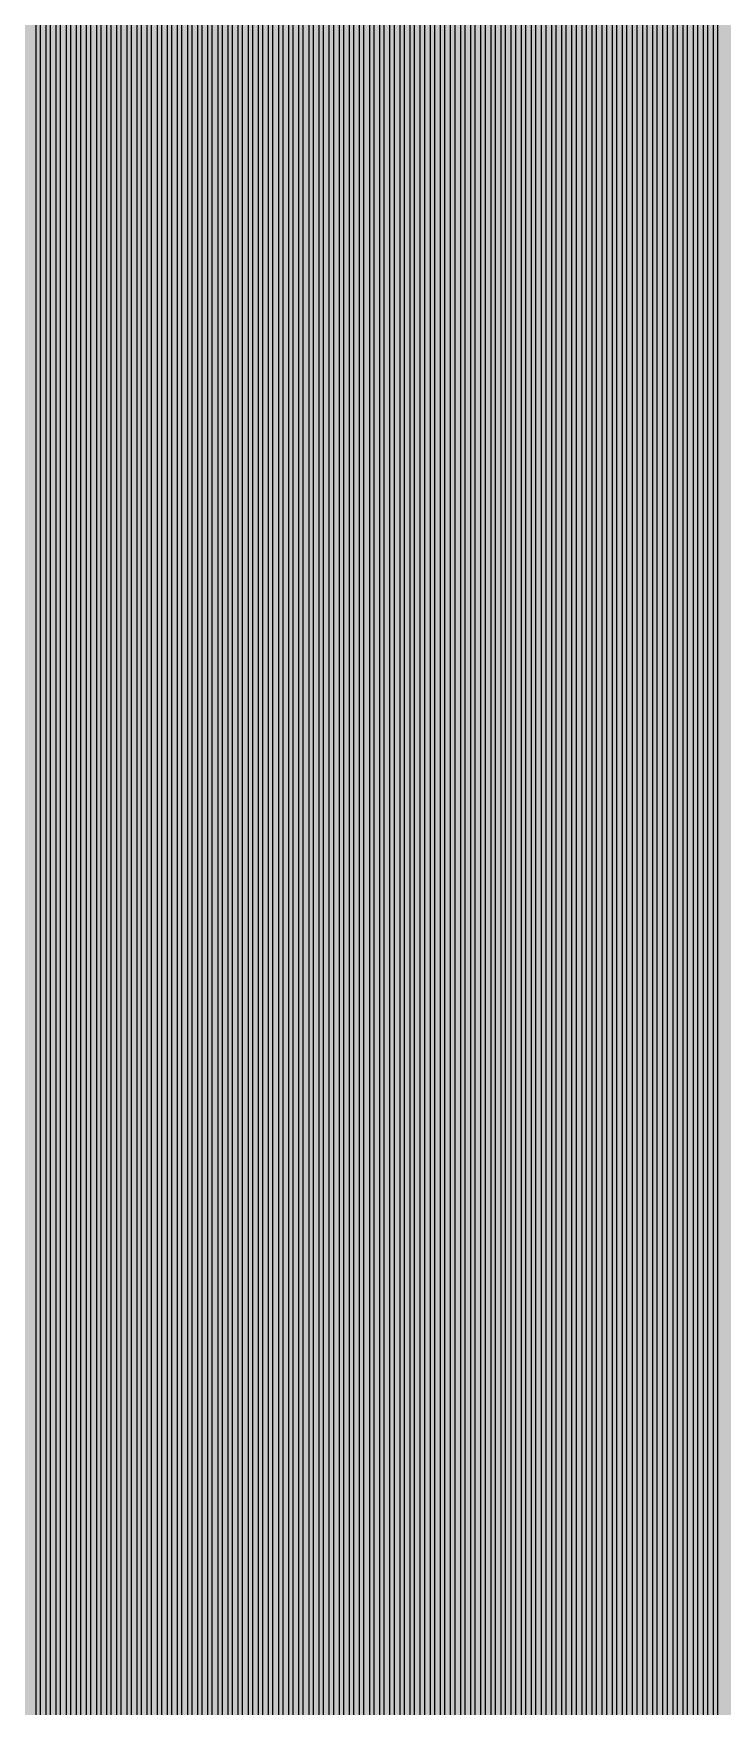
# Model space of a CAD drawing. Header units: metres. Extents: x -7220 to 10980, y -29667 to 1833.
# Drawn here: x 1366 to 1706, y -20819 to -19992 of the extents above; entities that cross this region are included whole.
import ezdxf

# ---------------------------------------------------------------- set-up
doc = ezdxf.new("R2010")
doc.units = ezdxf.units.M
doc.layers.add('Metal1', color=4, linetype='CONTINUOUS')
doc.layers.add('Polyimide', color=7, linetype='CONTINUOUS')

msp = doc.modelspace()

# ---------------------------------------------------------------- hatches: boundary and pattern name
at = {"layer": 'Polyimide'}
msp.add_hatch(color=7, dxfattribs=at).paths.add_polyline_path([(4099.45, -13861.55), (4142.64, -14152.77), (4214.18, -14438.35), (4313.36, -14715.55), (4439.24, -14981.69), (4590.59, -15234.21), (4765.97, -15470.68), (4963.68, -15688.82), (5181.82, -15886.53), (5418.29, -16061.91), (5670.81, -16213.26), (5936.95, -16339.14), (6214.15, -16438.32), (6499.73, -16509.85), (6790.95, -16553.05), (7085, -16567.5), (9980.38, -16567.5), (10058.79, -16571.35), (10136.45, -16582.87), (10212.6, -16601.95), (10286.52, -16628.4), (10357.49, -16661.96), (10424.83, -16702.32), (10487.89, -16749.09), (10546.06, -16801.81), (10598.78, -16859.98), (10645.55, -16923.04), (10685.91, -16990.38), (10719.48, -17061.35), (10745.93, -17135.27), (10765, -17211.43), (10776.52, -17289.08), (10780.38, -17367.5), (10780.38, -21957.3), (10741.61, -22012.91), (10705.97, -22070.59), (10673.58, -22130.14), (10644.53, -22191.39), (10618.92, -22254.16), (10596.82, -22318.25), (10578.3, -22383.46), (10563.41, -22449.6), (10552.21, -22516.46), (10544.72, -22583.84), (10540.97, -22651.53), (10540.97, -22719.32), (10544.72, -22787.01), (10552.21, -22854.38), (10563.41, -22921.24), (10578.3, -22987.38), (10596.82, -23052.6), (10618.92, -23116.68), (10644.53, -23179.45), (10673.58, -23240.71), (10705.97, -23300.26), (10741.61, -23357.93), (10780.38, -23413.54), (10780.38, -28667.5), (10776.52, -28745.91), (10765, -28823.57), (10745.93, -28899.73), (10719.48, -28973.65), (10685.91, -29044.62), (10645.55, -29111.96), (10598.78, -29175.01), (10546.06, -29233.19), (10487.89, -29285.91), (10424.83, -29332.68), (10357.49, -29373.04), (10286.52, -29406.6), (10212.6, -29433.05), (10136.45, -29452.13), (10058.79, -29463.65), (9980.38, -29467.5), (-6219.63, -29467.5), (-6298.04, -29463.65), (-6375.7, -29452.13), (-6451.85, -29433.05), (-6525.77, -29406.6), (-6596.74, -29373.04), (-6664.08, -29332.68), (-6727.14, -29285.91), (-6785.31, -29233.19), (-6838.03, -29175.01), (-6884.8, -29111.96), (-6925.16, -29044.62), (-6958.73, -28973.65), (-6985.18, -28899.73), (-7004.25, -28823.57), (-7015.77, -28745.91), (-7019.63, -28667.5), (-7019.63, -23426.32), (-6979.36, -23370.07), (-6942.33, -23311.63), (-6908.66, -23251.2), (-6878.45, -23188.96), (-6851.81, -23125.12), (-6828.81, -23059.88), (-6809.53, -22993.44), (-6794.04, -22926.02), (-6782.37, -22857.83), (-6774.57, -22789.09), (-6770.67, -22720.02), (-6770.67, -22650.84), (-6774.57, -22581.77), (-6782.37, -22513.03), (-6794.04, -22444.84), (-6809.53, -22377.42), (-6828.81, -22310.98), (-6851.81, -22245.74), (-6878.45, -22181.89), (-6908.66, -22119.66), (-6942.33, -22059.22), (-6979.36, -22000.79), (-7019.63, -21944.54), (-7019.63, -17367.5), (-7015.77, -17289.08), (-7004.25, -17211.43), (-6985.18, -17135.27), (-6958.73, -17061.35), (-6925.16, -16990.38), (-6884.8, -16923.04), (-6838.03, -16859.98), (-6785.31, -16801.81), (-6727.14, -16749.09), (-6664.08, -16702.32), (-6596.74, -16661.96), (-6525.77, -16628.4), (-6451.85, -16601.95), (-6375.7, -16582.87), (-6298.04, -16571.35), (-6219.63, -16567.5), (-3314, -16567.5), (-3019.95, -16553.05), (-2728.73, -16509.85), (-2443.15, -16438.32), (-2165.95, -16339.14), (-1899.81, -16213.26), (-1647.29, -16061.91), (-1410.82, -15886.53), (-1192.68, -15688.82), (-994.97, -15470.68), (-819.59, -15234.21), (-668.24, -14981.69), (-542.36, -14715.55), (-443.18, -14438.35), (-371.64, -14152.77), (-328.45, -13861.55), (-314, -13567.5), (-314, -13373.48), (-317.45, -13328.11), (-327.72, -13283.78), (-344.58, -13241.52), (-367.63, -13202.3), (-396.35, -13167.01), (-430.08, -13136.47), (-468.03, -13111.38), (-509.35, -13092.32), (-509.35, -13092.32), (-578.18, -13061.27), (-642.2, -13021.24), (-700.26, -12972.96), (-751.3, -12917.31), (-794.39, -12855.3), (-828.74, -12788.06), (-853.73, -12716.8), (-868.91, -12642.84), (-874, -12567.5), (-868.91, -12492.16), (-853.73, -12418.19), (-828.74, -12346.94), (-794.39, -12279.7), (-751.3, -12217.69), (-700.26, -12162.04), (-642.2, -12113.76), (-578.18, -12073.73), (-509.35, -12042.68), (-509.35, -12042.68), (-468.03, -12023.62), (-430.08, -11998.53), (-396.35, -11967.99), (-367.63, -11932.7), (-344.58, -11893.47), (-327.72, -11851.21), (-317.45, -11806.89), (-314, -11761.52), (-314, -11074.31), (-317.45, -11028.94), (-327.72, -10984.62), (-344.58, -10942.36), (-367.63, -10903.13), (-396.35, -10867.84), (-430.08, -10837.3), (-468.03, -10812.21), (-509.35, -10793.16), (-509.35, -10793.16), (-578.18, -10762.1), (-642.2, -10722.07), (-700.26, -10673.8), (-751.3, -10618.15), (-794.39, -10556.13), (-828.74, -10488.89), (-853.73, -10417.64), (-868.91, -10343.67), (-874, -10268.33), (-868.91, -10192.99), (-853.73, -10119.03), (-828.74, -10047.77), (-794.39, -9980.53), (-751.3, -9918.52), (-700.26, -9862.87), (-642.2, -9814.59), (-578.18, -9774.56), (-509.35, -9743.51), (-509.35, -9743.51), (-468.03, -9724.45), (-430.08, -9699.36), (-396.35, -9668.82), (-367.63, -9633.53), (-344.58, -9594.31), (-327.72, -9552.05), (-317.45, -9507.72), (-314, -9462.35), (-314, -8775.14), (-317.45, -8729.78), (-327.72, -8685.45), (-344.58, -8643.19), (-367.63, -8603.96), (-396.35, -8568.68), (-430.08, -8538.14), (-468.03, -8513.05), (-509.35, -8493.99), (-509.35, -8493.99), (-578.18, -8462.94), (-642.2, -8422.91), (-700.26, -8374.63), (-751.3, -8318.98), (-794.39, -8256.97), (-828.74, -8189.73), (-853.73, -8118.47), (-868.91, -8044.5), (-874, -7969.17), (-868.91, -7893.83), (-853.73, -7819.86), (-828.74, -7748.61), (-794.39, -7681.36), (-751.3, -7619.35), (-700.26, -7563.7), (-642.2, -7515.42), (-578.18, -7475.4), (-509.35, -7444.34), (-509.35, -7444.34), (-468.03, -7425.28), (-430.08, -7400.2), (-396.35, -7369.66), (-367.63, -7334.37), (-344.58, -7295.14), (-327.72, -7252.88), (-317.45, -7208.56), (-314, -7163.19), (-314, -6475.98), (-317.45, -6430.61), (-327.72, -6386.29), (-344.58, -6344.02), (-367.63, -6304.8), (-396.35, -6269.51), (-430.08, -6238.97), (-468.03, -6213.88), (-509.35, -6194.82), (-509.35, -6194.82), (-578.18, -6163.77), (-642.2, -6123.74), (-700.26, -6075.46), (-751.3, -6019.81), (-794.39, -5957.8), (-828.74, -5890.56), (-853.73, -5819.31), (-868.91, -5745.34), (-874, -5670), (-868.91, -5594.66), (-853.73, -5520.69), (-828.74, -5449.44), (-794.39, -5382.2), (-751.3, -5320.19), (-700.26, -5264.54), (-642.2, -5216.26), (-578.18, -5176.23), (-509.35, -5145.18), (-509.35, -5145.18), (-468.03, -5126.12), (-430.08, -5101.03), (-396.35, -5070.49), (-367.63, -5035.2), (-344.58, -4995.98), (-327.72, -4953.71), (-317.45, -4909.39), (-314, -4864.02), (-314, 380), (-314, 1532.5), (-269, 1532.5), (-268.78, 1525.63), (-268.1, 1518.79), (-266.98, 1512.02), (-265.42, 1505.32), (-263.43, 1498.75), (-261.01, 1492.32), (-258.17, 1486.06), (-254.93, 1480), (-251.3, 1474.17), (-247.3, 1468.58), (-242.94, 1463.27), (-238.25, 1458.25), (-233.23, 1453.56), (-227.92, 1449.2), (-222.33, 1445.2), (-216.5, 1441.57), (-210.44, 1438.33), (-204.18, 1435.49), (-197.75, 1433.07), (-191.18, 1431.08), (-184.48, 1429.52), (-177.71, 1428.4), (-170.87, 1427.72), (-164, 1427.5), (-157.13, 1427.72), (-150.29, 1428.4), (-143.52, 1429.52), (-136.82, 1431.08), (-130.25, 1433.07), (-123.82, 1435.49), (-117.56, 1438.33), (-111.5, 1441.57), (-105.67, 1445.2), (-100.08, 1449.2), (-94.77, 1453.56), (-89.75, 1458.25), (-85.06, 1463.27), (-80.7, 1468.58), (-76.7, 1474.17), (-73.07, 1480), (-69.83, 1486.06), (-66.99, 1492.32), (-64.57, 1498.75), (-62.58, 1505.32), (-61.02, 1512.02), (-59.9, 1518.79), (-59.22, 1525.63), (-59, 1532.5), (1786, 1532.5), (3835, 1532.5), (3835.21, 1539.04), (3835.86, 1545.55), (3836.92, 1552.01), (3838.41, 1558.38), (3840.31, 1564.64), (3842.61, 1570.77), (3845.31, 1576.73), (3848.4, 1582.5), (3851.85, 1588.06), (3855.66, 1593.38), (3859.82, 1598.43), (3864.29, 1603.21), (3869.07, 1607.68), (3874.12, 1611.84), (3879.44, 1615.65), (3885, 1619.1), (3890.77, 1622.19), (3896.73, 1624.89), (3902.86, 1627.19), (3909.12, 1629.09), (3915.49, 1630.58), (3921.95, 1631.64), (3928.46, 1632.29), (3935, 1632.5), (3941.54, 1632.29), (3948.05, 1631.64), (3954.51, 1630.58), (3960.88, 1629.09), (3967.14, 1627.19), (3973.27, 1624.89), (3979.23, 1622.19), (3985, 1619.1), (3990.56, 1615.65), (3995.88, 1611.84), (4000.93, 1607.68), (4005.71, 1603.21), (4010.18, 1598.43), (4014.34, 1593.38), (4018.15, 1588.06), (4021.6, 1582.5), (4024.69, 1576.73), (4027.39, 1570.77), (4029.69, 1564.64), (4031.59, 1558.38), (4033.08, 1552.01), (4034.14, 1545.55), (4034.79, 1539.04), (4035, 1532.5), (4085, 1532.5), (4085, 380), (4085, 330), (4085, -4864.02), (4088.45, -4909.39), (4098.72, -4953.71), (4115.58, -4995.98), (4138.63, -5035.2), (4167.35, -5070.49), (4201.08, -5101.03), (4239.03, -5126.12), (4280.35, -5145.18), (4280.35, -5145.18), (4349.18, -5176.23), (4413.2, -5216.26), (4471.26, -5264.54), (4522.3, -5320.19), (4565.39, -5382.2), (4599.74, -5449.44), (4624.73, -5520.69), (4639.91, -5594.66), (4645, -5670), (4639.91, -5745.34), (4624.73, -5819.31), (4599.74, -5890.56), (4565.39, -5957.8), (4522.3, -6019.81), (4471.26, -6075.46), (4413.2, -6123.74), (4349.18, -6163.77), (4280.35, -6194.82), (4239.03, -6213.88), (4201.08, -6238.97), (4167.35, -6269.51), (4138.63, -6304.8), (4115.58, -6344.02), (4098.72, -6386.29), (4088.45, -6430.61), (4085, -6475.98), (4085, -13567.5), (4099.45, -13861.55)])

# ---------------------------------------------------------------- linework, layer by layer
at = {"layer": 'Metal1'}
for points in [[(1558.88, -18191.69), (1558.88, -25377.91), (1528.29, -25408.5), (-6017.54, -25408.5), (-6048.12, -25377.91), (-6048.12, -22796.59), (-6017.54, -22766), (21.94, -22766), (69.5, -22789.85), (128.81, -22884.64), (206.22, -23035.66), (179.53, -23049.34), (102.12, -22898.32), (61.2, -22797.55), (21.38, -22768), (-6016.71, -22768), (-6046.12, -22797.41), (-6046.12, -25377.09), (-6016.71, -25406.5), (1527.46, -25406.5), (1556.88, -25377.09), (1556.88, -18191.69)], [(1553.87, -18191.69), (1553.87, -25372.91), (1523.29, -25403.5), (-6012.54, -25403.5), (-6043.12, -25372.91), (-6043.12, -22801.59), (-6012.54, -22771), (-11.71, -22771), (21.78, -22800.38), (32.88, -22964.16), (32.88, -23782.5), (2.88, -23782.5), (2.88, -22964.16), (13.97, -22803.62), (-12.54, -22773), (-6011.71, -22773), (-6041.12, -22802.41), (-6041.12, -25372.09), (-6011.71, -25401.5), (1522.46, -25401.5), (1551.87, -25372.09), (1551.87, -18191.69)], [(1548.88, -18191.69), (1548.88, -25367.91), (1518.29, -25398.5), (-6007.54, -25398.5), (-6038.12, -25367.91), (-6038.12, -22806.59), (-6007.54, -22776), (-328.06, -22776), (-279.94, -22799.4), (-223.57, -22885.63), (-143.88, -23035.46), (-170.37, -23049.54), (-250.06, -22899.71), (-288.56, -22807.58), (-328.62, -22778), (-6006.71, -22778), (-6036.12, -22807.41), (-6036.12, -25367.09), (-6006.71, -25396.5), (1517.46, -25396.5), (1546.88, -25367.09), (1546.88, -18191.69)], [(1543.88, -18191.69), (1543.88, -25362.91), (1513.29, -25393.5), (-6002.54, -25393.5), (-6033.12, -25362.91), (-6033.12, -22811.59), (-6002.54, -22781), (-361.71, -22781), (-328.19, -22810.37), (-317.12, -22972.16), (-317.12, -23782.5), (-347.12, -23782.5), (-347.12, -22972.16), (-336.06, -22813.63), (-362.54, -22783), (-6001.71, -22783), (-6031.12, -22812.41), (-6031.12, -25362.09), (-6001.71, -25391.5), (1512.46, -25391.5), (1541.88, -25362.09), (1541.88, -18191.69)], [(1538.87, -18191.69), (1538.87, -25357.91), (1508.29, -25388.5), (-5997.54, -25388.5), (-6028.12, -25357.91), (-6028.12, -22816.59), (-5997.54, -22786), (-678.07, -22786), (-629.35, -22808.9), (-576.09, -22886.71), (-494, -23035.24), (-520.25, -23049.76), (-602.34, -22901.23), (-638.31, -22817.61), (-678.61, -22788), (-5996.71, -22788), (-6026.12, -22817.41), (-6026.12, -25357.09), (-5996.71, -25386.5), (1507.46, -25386.5), (1536.87, -25357.09), (1536.87, -18191.69)], [(1533.87, -18191.69), (1533.87, -25352.91), (1503.29, -25383.5), (-5992.54, -25383.5), (-6023.12, -25352.91), (-6023.12, -22821.59), (-5992.54, -22791), (-711.71, -22791), (-678.16, -22820.36), (-667.12, -22980.16), (-667.12, -23782.5), (-697.12, -23782.5), (-697.12, -22980.16), (-686.09, -22823.64), (-712.54, -22793), (-5991.71, -22793), (-6021.12, -22822.41), (-6021.12, -25352.09), (-5991.71, -25381.5), (1502.46, -25381.5), (1531.87, -25352.09), (1531.87, -18191.69)], [(1528.87, -18191.69), (1528.87, -25347.91), (1498.29, -25378.5), (-5987.54, -25378.5), (-6018.12, -25347.91), (-6018.12, -22826.59), (-5987.54, -22796), (-1028.07, -22796), (-978.71, -22818.35), (-928.74, -22887.92), (-844.12, -23035.02), (-870.13, -23049.98), (-954.74, -22902.87), (-988.05, -22827.66), (-1028.61, -22798), (-5986.71, -22798), (-6016.12, -22827.41), (-6016.12, -25347.09), (-5986.71, -25376.5), (1497.46, -25376.5), (1526.87, -25347.09), (1526.87, -18191.69)], [(1523.88, -18191.69), (1523.88, -25342.91), (1493.29, -25373.5), (-5982.54, -25373.5), (-6013.12, -25342.91), (-6013.12, -22831.59), (-5982.54, -22801), (-1061.71, -22801), (-1028.13, -22830.35), (-1017.12, -22988.16), (-1017.12, -23782.5), (-1047.12, -23782.5), (-1047.12, -22988.16), (-1036.12, -22833.65), (-1062.54, -22803), (-5981.71, -22803), (-6011.12, -22832.41), (-6011.12, -25342.09), (-5981.71, -25371.5), (1492.46, -25371.5), (1521.88, -25342.09), (1521.88, -18191.69)], [(1518.87, -18191.69), (1518.87, -25337.91), (1488.29, -25368.5), (-5977.54, -25368.5), (-6008.12, -25337.91), (-6008.12, -22836.59), (-5977.54, -22806), (-1378.07, -22806), (-1328.04, -22827.73), (-1281.53, -22889.24), (-1194.26, -23034.79), (-1219.99, -23050.21), (-1307.26, -22904.67), (-1337.79, -22837.73), (-1378.6, -22808), (-5976.71, -22808), (-6006.12, -22837.41), (-6006.12, -25337.09), (-5976.71, -25366.5), (1487.46, -25366.5), (1516.87, -25337.09), (1516.87, -18191.69)], [(1513.88, -18191.69), (1513.88, -25332.91), (1483.29, -25363.5), (-5972.54, -25363.5), (-6003.12, -25332.91), (-6003.12, -22841.59), (-5972.54, -22811), (-1411.71, -22811), (-1378.1, -22840.33), (-1367.12, -22996.16), (-1367.12, -23782.5), (-1397.12, -23782.5), (-1397.12, -22996.16), (-1386.15, -22843.67), (-1412.54, -22813), (-5971.71, -22813), (-6001.12, -22842.41), (-6001.12, -25332.09), (-5971.71, -25361.5), (1482.46, -25361.5), (1511.88, -25332.09), (1511.88, -18191.69)], [(1508.87, -18191.69), (1508.87, -25327.91), (1478.29, -25358.5), (-5967.54, -25358.5), (-5998.12, -25327.91), (-5998.12, -22846.59), (-5967.54, -22816), (-1728.08, -22816), (-1677.31, -22837.04), (-1634.48, -22890.71), (-1544.41, -23034.54), (-1569.84, -23050.46), (-1659.91, -22906.63), (-1687.52, -22847.81), (-1728.6, -22818), (-5966.71, -22818), (-5996.12, -22847.41), (-5996.12, -25327.09), (-5966.71, -25356.5), (1477.46, -25356.5), (1506.87, -25327.09), (1506.87, -18191.69)], [(1503.88, -18191.69), (1503.88, -25322.91), (1473.29, -25353.5), (-5962.54, -25353.5), (-5993.12, -25322.91), (-5993.12, -22851.59), (-5962.54, -22821), (-1761.71, -22821), (-1728.07, -22850.32), (-1717.12, -23004.16), (-1717.12, -23782.5), (-1747.12, -23782.5), (-1747.12, -23004.16), (-1736.18, -22853.68), (-1762.54, -22823), (-5961.71, -22823), (-5991.12, -22852.41), (-5991.12, -25322.09), (-5961.71, -25351.5), (1472.46, -25351.5), (1501.88, -25322.09), (1501.88, -18191.69)], [(1498.87, -18191.69), (1498.87, -25317.91), (1468.29, -25348.5), (-5957.54, -25348.5), (-5988.12, -25317.91), (-5988.12, -22856.59), (-5957.54, -22826), (-2078.09, -22826), (-2026.54, -22846.26), (-1987.59, -22892.33), (-1894.58, -23034.28), (-1919.67, -23050.72), (-2012.69, -22908.78), (-2037.25, -22857.92), (-2078.59, -22828), (-5956.71, -22828), (-5986.12, -22857.41), (-5986.12, -25317.09), (-5956.71, -25346.5), (1467.46, -25346.5), (1496.87, -25317.09), (1496.87, -18191.69)], [(1493.88, -18191.69), (1493.88, -25312.91), (1463.29, -25343.5), (-5952.54, -25343.5), (-5983.12, -25312.91), (-5983.12, -22861.59), (-5952.54, -22831), (-2111.71, -22831), (-2078.04, -22860.31), (-2067.12, -23012.16), (-2067.12, -23782.5), (-2097.12, -23782.5), (-2097.12, -23012.16), (-2086.21, -22863.69), (-2112.54, -22833), (-5951.71, -22833), (-5981.12, -22862.41), (-5981.12, -25312.09), (-5951.71, -25341.5), (1462.46, -25341.5), (1491.88, -25312.09), (1491.88, -18191.69)], [(1488.87, -18191.69), (1488.87, -25307.91), (1458.29, -25338.5), (-5947.54, -25338.5), (-5978.12, -25307.91), (-5978.12, -22866.59), (-5947.54, -22836), (-2428.09, -22836), (-2375.71, -22855.38), (-2340.87, -22894.14), (-2244.76, -23034), (-2269.49, -23051), (-2365.6, -22911.13), (-2386.98, -22868.07), (-2428.59, -22838), (-5946.71, -22838), (-5976.12, -22867.41), (-5976.12, -25307.09), (-5946.71, -25336.5), (1457.46, -25336.5), (1486.87, -25307.09), (1486.87, -18191.69)], [(1483.88, -18191.69), (1483.88, -25302.91), (1453.29, -25333.5), (-5942.54, -25333.5), (-5973.12, -25302.91), (-5973.12, -22871.59), (-5942.54, -22841), (-2461.71, -22841), (-2428.01, -22870.29), (-2417.12, -23020.16), (-2417.12, -23782.5), (-2447.12, -23782.5), (-2447.12, -23020.16), (-2436.24, -22873.71), (-2462.54, -22843), (-5941.71, -22843), (-5971.12, -22872.41), (-5971.12, -25302.09), (-5941.71, -25331.5), (1452.46, -25331.5), (1481.88, -25302.09), (1481.88, -18191.69)], [(1478.87, -18191.69), (1478.87, -25297.91), (1448.29, -25328.5), (-5937.54, -25328.5), (-5968.12, -25297.91), (-5968.12, -22876.59), (-5937.54, -22846), (-2778.1, -22846), (-2724.82, -22864.38), (-2694.34, -22896.15), (-2594.97, -23033.72), (-2619.28, -23051.28), (-2718.65, -22913.71), (-2736.72, -22878.25), (-2778.58, -22848), (-5936.71, -22848), (-5966.12, -22877.41), (-5966.12, -25297.09), (-5936.71, -25326.5), (1447.46, -25326.5), (1476.87, -25297.09), (1476.87, -18191.69)], [(1473.88, -18191.69), (1473.88, -25292.91), (1443.29, -25323.5), (-5932.54, -25323.5), (-5963.12, -25292.91), (-5963.12, -22881.59), (-5932.54, -22851), (-2811.71, -22851), (-2777.98, -22880.28), (-2767.12, -23028.16), (-2767.12, -23782.5), (-2797.12, -23782.5), (-2797.12, -23028.16), (-2786.27, -22883.72), (-2812.54, -22853), (-5931.71, -22853), (-5961.12, -22882.41), (-5961.12, -25292.09), (-5931.71, -25321.5), (1442.46, -25321.5), (1471.88, -25292.09), (1471.88, -18191.69)], [(1468.87, -18191.69), (1468.87, -25287.91), (1438.29, -25318.5), (-5927.54, -25318.5), (-5958.12, -25287.91), (-5958.12, -22886.59), (-5927.54, -22856), (-3128.1, -22856), (-3073.87, -22873.24), (-3047.98, -22898.38), (-2945.19, -23033.41), (-2969.06, -23051.59), (-3071.85, -22916.55), (-3086.46, -22888.5), (-3128.57, -22858), (-5926.71, -22858), (-5956.12, -22887.41), (-5956.12, -25287.09), (-5926.71, -25316.5), (1437.46, -25316.5), (1466.87, -25287.09), (1466.87, -18191.69)], [(1463.88, -18191.69), (1463.88, -25282.91), (1433.29, -25313.5), (-5922.54, -25313.5), (-5953.12, -25282.91), (-5953.12, -22891.59), (-5922.54, -22861), (-3161.71, -22861), (-3127.94, -22890.27), (-3117.12, -23036.16), (-3117.12, -23782.5), (-3147.12, -23782.5), (-3147.12, -23036.16), (-3136.31, -22893.73), (-3162.54, -22863), (-5921.71, -22863), (-5951.12, -22892.41), (-5951.12, -25282.09), (-5921.71, -25311.5), (1432.46, -25311.5), (1461.88, -25282.09), (1461.88, -18191.69)], [(1458.88, -18191.69), (1458.88, -25277.91), (1428.29, -25308.5), (-5917.54, -25308.5), (-5948.12, -25277.91), (-5948.12, -22896.59), (-5917.54, -22866), (-3512.43, -22866), (-3456.62, -22881.03), (-3416.52, -22911.89), (-3296.52, -23031.89), (-3317.73, -23053.11), (-3437.73, -22933.11), (-3466.21, -22895.39), (-3512.82, -22868), (-5916.71, -22868), (-5946.12, -22897.41), (-5946.12, -25277.09), (-5916.71, -25306.5), (1427.46, -25306.5), (1456.88, -25277.09), (1456.88, -18191.69)], [(1453.88, -18191.69), (1453.88, -25272.91), (1423.29, -25303.5), (-5912.54, -25303.5), (-5943.12, -25272.91), (-5943.12, -22901.59), (-5912.54, -22871), (-3511.71, -22871), (-3477.91, -22900.25), (-3467.12, -23044.16), (-3467.12, -23782.5), (-3497.12, -23782.5), (-3497.12, -23044.16), (-3486.34, -22903.75), (-3512.54, -22873), (-5911.71, -22873), (-5941.12, -22902.41), (-5941.12, -25272.09), (-5911.71, -25301.5), (1422.46, -25301.5), (1451.88, -25272.09), (1451.88, -18191.69)], [(1448.87, -18191.69), (1448.87, -25267.91), (1418.29, -25298.5), (-5907.54, -25298.5), (-5938.12, -25267.91), (-5938.12, -22906.59), (-5907.54, -22876), (-3852.43, -22876), (-3795.95, -22890.04), (-3766.52, -22911.89), (-3646.52, -23031.89), (-3667.73, -23053.11), (-3787.73, -22933.11), (-3806.87, -22906.39), (-3852.82, -22878), (-5906.71, -22878), (-5936.12, -22907.41), (-5936.12, -25267.09), (-5906.71, -25296.5), (1417.46, -25296.5), (1446.87, -25267.09), (1446.87, -18191.69)], [(1443.88, -18191.69), (1443.88, -25262.91), (1413.29, -25293.5), (-5902.54, -25293.5), (-5933.12, -25262.91), (-5933.12, -22911.59), (-5902.54, -22881), (-3861.71, -22881), (-3827.87, -22910.24), (-3817.12, -23052.16), (-3817.12, -23782.5), (-3847.12, -23782.5), (-3847.12, -23052.16), (-3836.38, -22913.76), (-3862.54, -22883), (-5901.71, -22883), (-5931.12, -22912.41), (-5931.12, -25262.09), (-5901.71, -25291.5), (1412.46, -25291.5), (1441.88, -25262.09), (1441.88, -18191.69)], [(1438.88, -18191.69), (1438.88, -25257.91), (1408.29, -25288.5), (-5897.54, -25288.5), (-5928.12, -25257.91), (-5928.12, -22916.59), (-5897.54, -22886), (-4192.43, -22886), (-4135.03, -22898.67), (-4116.52, -22911.89), (-3996.52, -23031.89), (-4017.73, -23053.11), (-4137.73, -22933.11), (-4147.79, -22917.76), (-4192.82, -22888), (-5896.71, -22888), (-5926.12, -22917.41), (-5926.12, -25257.09), (-5896.71, -25286.5), (1407.46, -25286.5), (1436.88, -25257.09), (1436.88, -18191.69)], [(1433.88, -18191.69), (1433.88, -25252.91), (1403.29, -25283.5), (-5892.54, -25283.5), (-5923.12, -25252.91), (-5923.12, -22921.59), (-5892.54, -22891), (-4211.71, -22891), (-4177.84, -22920.22), (-4167.12, -23060.16), (-4167.12, -23782.5), (-4197.12, -23782.5), (-4197.12, -23060.16), (-4186.41, -22923.78), (-4212.54, -22893), (-5891.71, -22893), (-5921.12, -22922.41), (-5921.12, -25252.09), (-5891.71, -25281.5), (1402.46, -25281.5), (1431.88, -25252.09), (1431.88, -18191.69)], [(1428.87, -18191.69), (1428.87, -25247.91), (1398.29, -25278.5), (-5887.54, -25278.5), (-5918.12, -25247.91), (-5918.12, -22926.59), (-5887.54, -22896), (-4532.43, -22896), (-4473.7, -22906.67), (-4466.52, -22911.89), (-4346.52, -23031.89), (-4367.73, -23053.11), (-4487.73, -22933.11), (-4489.13, -22929.76), (-4532.82, -22898), (-5886.71, -22898), (-5916.12, -22927.41), (-5916.12, -25247.09), (-5886.71, -25276.5), (1397.46, -25276.5), (1426.87, -25247.09), (1426.87, -18191.69)], [(1423.88, -18191.69), (1423.88, -25242.91), (1393.29, -25273.5), (-5882.54, -25273.5), (-5913.12, -25242.91), (-5913.12, -22931.59), (-5882.54, -22901), (-4561.71, -22901), (-4527.8, -22930.21), (-4517.12, -23068.16), (-4517.12, -23782.5), (-4547.12, -23782.5), (-4547.12, -23068.16), (-4536.45, -22933.79), (-4562.54, -22903), (-5881.71, -22903), (-5911.12, -22932.41), (-5911.12, -25242.09), (-5881.71, -25271.5), (1392.46, -25271.5), (1421.88, -25242.09), (1421.88, -18191.69)], [(1418.88, -18191.69), (1418.88, -25237.91), (1388.29, -25268.5), (-5877.54, -25268.5), (-5908.12, -25237.91), (-5908.12, -22936.59), (-5877.54, -22906), (-4872.43, -22906), (-4812.91, -22915.5), (-4696.52, -23031.89), (-4717.73, -23053.11), (-4829.91, -22940.93), (-4872.82, -22908), (-5876.71, -22908), (-5906.12, -22937.41), (-5906.12, -25237.09), (-5876.71, -25266.5), (1387.46, -25266.5), (1416.88, -25237.09), (1416.88, -18191.69)], [(1413.87, -18191.69), (1413.87, -25232.91), (1383.29, -25263.5), (-5872.54, -25263.5), (-5903.12, -25232.91), (-5903.12, -22941.59), (-5872.54, -22911), (-4911.71, -22911), (-4877.76, -22940.19), (-4867.12, -23076.16), (-4867.12, -23782.5), (-4897.12, -23782.5), (-4897.12, -23076.16), (-4886.49, -22943.81), (-4912.54, -22913), (-5871.71, -22913), (-5901.12, -22942.41), (-5901.12, -25232.09), (-5871.71, -25261.5), (1382.46, -25261.5), (1411.87, -25232.09), (1411.87, -18191.69)], [(1408.87, -18191.69), (1408.87, -25227.91), (1378.29, -25258.5), (-5867.54, -25258.5), (-5898.12, -25227.91), (-5898.12, -22946.59), (-5867.54, -22916), (-5212.43, -22916), (-5152.91, -22925.5), (-5046.52, -23031.89), (-5067.73, -23053.11), (-5169.91, -22950.93), (-5212.82, -22918), (-5866.71, -22918), (-5896.12, -22947.41), (-5896.12, -25227.09), (-5866.71, -25256.5), (1377.46, -25256.5), (1406.87, -25227.09), (1406.87, -18191.69)], [(1403.87, -18191.69), (1403.87, -25222.91), (1373.29, -25253.5), (-5862.54, -25253.5), (-5893.12, -25222.91), (-5893.12, -22951.59), (-5862.54, -22921), (-5261.71, -22921), (-5227.72, -22950.18), (-5217.12, -23084.16), (-5217.12, -23782.5), (-5247.12, -23782.5), (-5247.12, -23084.16), (-5236.53, -22953.82), (-5262.54, -22923), (-5861.71, -22923), (-5891.12, -22952.41), (-5891.12, -25222.09), (-5861.71, -25251.5), (1372.46, -25251.5), (1401.87, -25222.09), (1401.87, -18191.69)], [(1398.88, -18191.69), (1398.88, -25217.91), (1368.29, -25248.5), (-5857.54, -25248.5), (-5888.12, -25217.91), (-5888.12, -23921.59), (-5857.54, -23891), (163.29, -23891), (199.63, -23919.2), (207.88, -23982.79), (207.88, -24152.5), (177.88, -24152.5), (177.88, -23982.79), (186.12, -23924.8), (162.46, -23893), (-5856.71, -23893), (-5886.12, -23922.41), (-5886.12, -25217.09), (-5856.71, -25246.5), (1367.46, -25246.5), (1396.88, -25217.09), (1396.88, -18191.69)], [(1393.87, -18191.69), (1393.87, -25212.91), (1363.29, -25243.5), (-5852.54, -25243.5), (-5883.12, -25212.91), (-5883.12, -23926.59), (-5852.54, -23896), (-11.71, -23896), (21.82, -23925.37), (32.88, -24086.16), (32.88, -24892.5), (2.88, -24892.5), (2.88, -24086.16), (13.93, -23928.63), (-12.54, -23898), (-5851.71, -23898), (-5881.12, -23927.41), (-5881.12, -25212.09), (-5851.71, -25241.5), (1362.46, -25241.5), (1391.87, -25212.09), (1391.87, -18191.69)], [(1388.88, -18191.69), (1388.88, -25207.91), (1358.29, -25238.5), (-5847.54, -25238.5), (-5878.12, -25207.91), (-5878.12, -23931.59), (-5847.54, -23901), (-328.07, -23901), (-279.03, -23923.63), (-227.4, -23997.3), (-144.06, -24145.13), (-170.19, -24159.87), (-253.53, -24012.03), (-288.18, -23932.64), (-328.61, -23903), (-5846.71, -23903), (-5876.12, -23932.41), (-5876.12, -25207.09), (-5846.71, -25236.5), (1357.46, -25236.5), (1386.88, -25207.09), (1386.88, -18191.69)], [(1383.87, -18191.69), (1383.87, -25202.91), (1353.29, -25233.5), (-5842.54, -25233.5), (-5873.12, -25202.91), (-5873.12, -23936.59), (-5842.54, -23906), (-361.71, -23906), (-328.15, -23935.35), (-317.12, -24094.16), (-317.12, -24892.5), (-347.12, -24892.5), (-347.12, -24094.16), (-336.1, -23938.65), (-362.54, -23908), (-5841.71, -23908), (-5871.12, -23937.41), (-5871.12, -25202.09), (-5841.71, -25231.5), (1352.46, -25231.5), (1381.87, -25202.09), (1381.87, -18191.69)], [(1703.88, -18191.69), (1703.88, -28202.91), (1673.29, -28233.5), (-5842.54, -28233.5), (-5873.12, -28202.91), (-5873.12, -26936.59), (-5842.54, -26906), (-361.71, -26906), (-328.15, -26935.35), (-317.12, -27094.16), (-317.12, -27892.5), (-347.12, -27892.5), (-347.12, -27094.16), (-336.1, -26938.65), (-362.54, -26908), (-5841.71, -26908), (-5871.12, -26937.41), (-5871.12, -28202.09), (-5841.71, -28231.5), (1672.46, -28231.5), (1701.88, -28202.09), (1701.88, -18191.69)], [(1378.88, -18191.69), (1378.88, -25197.91), (1348.29, -25228.5), (-5837.54, -25228.5), (-5868.12, -25197.91), (-5868.12, -23941.59), (-5837.54, -23911), (-678.07, -23911), (-628.38, -23933.05), (-580.12, -23998.56), (-494.19, -24144.9), (-520.06, -24160.09), (-605.99, -24013.75), (-637.92, -23942.69), (-678.6, -23913), (-5836.71, -23913), (-5866.12, -23942.41), (-5866.12, -25197.09), (-5836.71, -25226.5), (1347.46, -25226.5), (1376.88, -25197.09), (1376.88, -18191.69)], [(1698.87, -18191.69), (1698.87, -28197.91), (1668.29, -28228.5), (-5837.54, -28228.5), (-5868.12, -28197.91), (-5868.12, -26941.59), (-5837.54, -26911), (-678.07, -26911), (-628.38, -26933.05), (-580.12, -26998.56), (-494.19, -27144.9), (-520.06, -27160.09), (-605.99, -27013.75), (-637.92, -26942.69), (-678.6, -26913), (-5836.71, -26913), (-5866.12, -26942.41), (-5866.12, -28197.09), (-5836.71, -28226.5), (1667.46, -28226.5), (1696.87, -28197.09), (1696.87, -18191.69)], [(1373.87, -18191.69), (1373.87, -25192.91), (1343.29, -25223.5), (-5832.54, -25223.5), (-5863.12, -25192.91), (-5863.12, -23946.59), (-5832.54, -23916), (-711.71, -23916), (-678.12, -23945.34), (-667.12, -24102.16), (-667.12, -24892.5), (-697.12, -24892.5), (-697.12, -24102.16), (-686.13, -23948.66), (-712.54, -23918), (-5831.71, -23918), (-5861.12, -23947.41), (-5861.12, -25192.09), (-5831.71, -25221.5), (1342.46, -25221.5), (1371.87, -25192.09), (1371.87, -18191.69)], [(1693.88, -18191.69), (1693.88, -28192.91), (1663.29, -28223.5), (-5832.54, -28223.5), (-5863.12, -28192.91), (-5863.12, -26946.59), (-5832.54, -26916), (-711.71, -26916), (-678.12, -26945.34), (-667.12, -27102.16), (-667.12, -27892.5), (-697.12, -27892.5), (-697.12, -27102.16), (-686.13, -26948.66), (-712.54, -26918), (-5831.71, -26918), (-5861.12, -26947.41), (-5861.12, -28192.09), (-5831.71, -28221.5), (1662.46, -28221.5), (1691.88, -28192.09), (1691.88, -18191.69)], [(1368.88, -18191.69), (1368.88, -25187.91), (1338.29, -25218.5), (-5827.54, -25218.5), (-5858.12, -25187.91), (-5858.12, -23951.59), (-5827.54, -23921), (-1028.08, -23921), (-977.68, -23942.4), (-932.99, -23999.96), (-844.33, -24144.66), (-869.92, -24160.34), (-958.57, -24015.63), (-987.65, -23952.77), (-1028.6, -23923), (-5826.71, -23923), (-5856.12, -23952.41), (-5856.12, -25187.09), (-5826.71, -25216.5), (1337.46, -25216.5), (1366.88, -25187.09), (1366.88, -18191.69)], [(1688.88, -18191.69), (1688.88, -28187.91), (1658.29, -28218.5), (-5827.54, -28218.5), (-5858.12, -28187.91), (-5858.12, -26951.59), (-5827.54, -26921), (-1028.08, -26921), (-977.68, -26942.4), (-932.99, -26999.96), (-844.33, -27144.66), (-869.92, -27160.34), (-958.57, -27015.63), (-987.65, -26952.77), (-1028.6, -26923), (-5826.71, -26923), (-5856.12, -26952.41), (-5856.12, -28187.09), (-5826.71, -28216.5), (1657.46, -28216.5), (1686.88, -28187.09), (1686.88, -18191.69)], [(1683.88, -18191.69), (1683.88, -28182.91), (1653.29, -28213.5), (-5822.54, -28213.5), (-5853.12, -28182.91), (-5853.12, -26956.59), (-5822.54, -26926), (-1061.71, -26926), (-1028.09, -26955.33), (-1017.12, -27110.16), (-1017.12, -27892.5), (-1047.12, -27892.5), (-1047.12, -27110.16), (-1036.16, -26958.67), (-1062.54, -26928), (-5821.71, -26928), (-5851.12, -26957.41), (-5851.12, -28182.09), (-5821.71, -28211.5), (1652.46, -28211.5), (1681.88, -28182.09), (1681.88, -18191.69)], [(1678.87, -18191.69), (1678.87, -28177.91), (1648.29, -28208.5), (-5817.54, -28208.5), (-5848.12, -28177.91), (-5848.12, -26961.59), (-5817.54, -26931), (-1378.08, -26931), (-1326.93, -26951.66), (-1286.02, -27001.5), (-1194.49, -27144.41), (-1219.76, -27160.59), (-1311.28, -27017.68), (-1337.38, -26962.86), (-1378.59, -26933), (-5816.71, -26933), (-5846.12, -26962.41), (-5846.12, -28177.09), (-5816.71, -28206.5), (1647.46, -28206.5), (1676.87, -28177.09), (1676.87, -18191.69)], [(1673.88, -18191.69), (1673.88, -28172.91), (1643.29, -28203.5), (-5812.54, -28203.5), (-5843.12, -28172.91), (-5843.12, -26966.59), (-5812.54, -26936), (-1411.71, -26936), (-1378.06, -26965.31), (-1367.12, -27118.16), (-1367.12, -27892.5), (-1397.12, -27892.5), (-1397.12, -27118.16), (-1386.19, -26968.69), (-1412.54, -26938), (-5811.71, -26938), (-5841.12, -26967.41), (-5841.12, -28172.09), (-5811.71, -28201.5), (1642.46, -28201.5), (1671.88, -28172.09), (1671.88, -18191.69)], [(1668.88, -18191.69), (1668.88, -28167.91), (1638.29, -28198.5), (-5807.54, -28198.5), (-5838.12, -28167.91), (-5838.12, -26971.59), (-5807.54, -26941), (-1728.09, -26941), (-1676.13, -26960.84), (-1639.21, -27003.21), (-1544.67, -27144.14), (-1569.58, -27160.86), (-1664.12, -27019.93), (-1687.12, -26972.99), (-1728.59, -26943), (-5806.71, -26943), (-5836.12, -26972.41), (-5836.12, -28167.09), (-5806.71, -28196.5), (1637.46, -28196.5), (1666.88, -28167.09), (1666.88, -18191.69)], [(1663.87, -18191.69), (1663.87, -28162.91), (1633.29, -28193.5), (-5802.54, -28193.5), (-5833.12, -28162.91), (-5833.12, -26976.59), (-5802.54, -26946), (-1761.71, -26946), (-1728.02, -26975.3), (-1717.12, -27126.16), (-1717.12, -27892.5), (-1747.12, -27892.5), (-1747.12, -27126.16), (-1736.23, -26978.7), (-1762.54, -26948), (-5801.71, -26948), (-5831.12, -26977.41), (-5831.12, -28162.09), (-5801.71, -28191.5), (1632.46, -28191.5), (1661.87, -28162.09), (1661.87, -18191.69)], [(1658.88, -18191.69), (1658.88, -28157.91), (1628.29, -28188.5), (-5797.54, -28188.5), (-5828.12, -28157.91), (-5828.12, -26981.59), (-5797.54, -26951), (-2078.09, -26951), (-2025.28, -26969.9), (-1992.58, -27005.12), (-1894.86, -27143.86), (-1919.39, -27161.14), (-2017.11, -27022.39), (-2036.85, -26983.15), (-2078.58, -26953), (-5796.71, -26953), (-5826.12, -26982.41), (-5826.12, -28157.09), (-5796.71, -28186.5), (1627.46, -28186.5), (1656.88, -28157.09), (1656.88, -18191.69)], [(1653.87, -18191.69), (1653.87, -28152.91), (1623.29, -28183.5), (-5792.54, -28183.5), (-5823.12, -28152.91), (-5823.12, -26986.59), (-5792.54, -26956), (-2111.71, -26956), (-2077.99, -26985.29), (-2067.12, -27134.16), (-2067.12, -27892.5), (-2097.12, -27892.5), (-2097.12, -27134.16), (-2086.26, -26988.71), (-2112.54, -26958), (-5791.71, -26958), (-5821.12, -26987.41), (-5821.12, -28152.09), (-5791.71, -28181.5), (1622.46, -28181.5), (1651.87, -28152.09), (1651.87, -18191.69)], [(1648.88, -18191.69), (1648.88, -28147.91), (1618.29, -28178.5), (-5787.54, -28178.5), (-5818.12, -28147.91), (-5818.12, -26991.59), (-5787.54, -26961), (-2428.1, -26961), (-2374.36, -26978.83), (-2346.14, -27007.23), (-2245.07, -27143.57), (-2269.18, -27161.43), (-2370.24, -27025.1), (-2386.59, -26993.37), (-2428.58, -26963), (-5786.71, -26963), (-5816.12, -26992.41), (-5816.12, -28147.09), (-5786.71, -28176.5), (1617.46, -28176.5), (1646.88, -28147.09), (1646.88, -18191.69)], [(1643.87, -18191.69), (1643.87, -28142.91), (1613.29, -28173.5), (-5782.54, -28173.5), (-5813.12, -28142.91), (-5813.12, -26996.59), (-5782.54, -26966), (-2461.71, -26966), (-2427.96, -26995.27), (-2417.12, -27142.16), (-2417.12, -27892.5), (-2447.12, -27892.5), (-2447.12, -27142.16), (-2436.29, -26998.73), (-2462.54, -26968), (-5781.71, -26968), (-5811.12, -26997.41), (-5811.12, -28142.09), (-5781.71, -28171.5), (1612.46, -28171.5), (1641.87, -28142.09), (1641.87, -18191.69)], [(1638.88, -18191.69), (1638.88, -28137.91), (1608.29, -28168.5), (-5777.54, -28168.5), (-5808.12, -28137.91), (-5808.12, -27001.59), (-5777.54, -26971), (-2778.11, -26971), (-2723.36, -26987.61), (-2699.88, -27009.6), (-2595.31, -27143.26), (-2618.94, -27161.74), (-2723.51, -27028.08), (-2736.34, -27003.65), (-2778.57, -26973), (-5776.71, -26973), (-5806.12, -27002.41), (-5806.12, -28137.09), (-5776.71, -28166.5), (1607.46, -28166.5), (1636.88, -28137.09), (1636.88, -18191.69)], [(1633.87, -18191.69), (1633.87, -28132.91), (1603.29, -28163.5), (-5772.54, -28163.5), (-5803.12, -28132.91), (-5803.12, -27006.59), (-5772.54, -26976), (-2811.71, -26976), (-2777.92, -27005.26), (-2767.12, -27150.16), (-2767.12, -27892.5), (-2797.12, -27892.5), (-2797.12, -27150.16), (-2786.33, -27008.74), (-2812.54, -26978), (-5771.71, -26978), (-5801.12, -27007.41), (-5801.12, -28132.09), (-5771.71, -28161.5), (1602.46, -28161.5), (1631.87, -28132.09), (1631.87, -18191.69)], [(1628.88, -18191.69), (1628.88, -28127.91), (1598.29, -28158.5), (-5767.54, -28158.5), (-5798.12, -28127.91), (-5798.12, -27011.59), (-5767.54, -26981), (-3157.43, -26981), (-3101.31, -26995.57), (-3066.52, -27021.89), (-2946.52, -27141.89), (-2967.73, -27163.11), (-3087.73, -27043.11), (-3111.52, -27010.85), (-3157.82, -26983), (-5766.71, -26983), (-5796.12, -27012.41), (-5796.12, -28127.09), (-5766.71, -28156.5), (1597.46, -28156.5), (1626.88, -28127.09), (1626.88, -18191.69)], [(1623.87, -18191.69), (1623.87, -28122.91), (1593.29, -28153.5), (-5762.54, -28153.5), (-5793.12, -28122.91), (-5793.12, -27016.59), (-5762.54, -26986), (-3161.71, -26986), (-3127.89, -27015.25), (-3117.12, -27158.16), (-3117.12, -27892.5), (-3147.12, -27892.5), (-3147.12, -27158.16), (-3136.36, -27018.75), (-3162.54, -26988), (-5761.71, -26988), (-5791.12, -27017.41), (-5791.12, -28122.09), (-5761.71, -28151.5), (1592.46, -28151.5), (1621.87, -28122.09), (1621.87, -18191.69)], [(1618.88, -18191.69), (1618.88, -28117.91), (1588.29, -28148.5), (-5757.54, -28148.5), (-5788.12, -28117.91), (-5788.12, -27021.59), (-5757.54, -26991), (-3497.43, -26991), (-3440.53, -27004.41), (-3416.52, -27021.89), (-3296.52, -27141.89), (-3317.73, -27163.11), (-3437.73, -27043.11), (-3452.29, -27022.02), (-3497.82, -26993), (-5756.71, -26993), (-5786.12, -27022.41), (-5786.12, -28117.09), (-5756.71, -28146.5), (1587.46, -28146.5), (1616.88, -28117.09), (1616.88, -18191.69)], [(1613.87, -18191.69), (1613.87, -28112.91), (1583.29, -28143.5), (-5752.54, -28143.5), (-5783.12, -28112.91), (-5783.12, -27026.59), (-5752.54, -26996), (-3511.71, -26996), (-3477.85, -27025.23), (-3467.12, -27166.16), (-3467.12, -27892.5), (-3497.12, -27892.5), (-3497.12, -27166.16), (-3486.4, -27028.77), (-3512.54, -26998), (-5751.71, -26998), (-5781.12, -27027.41), (-5781.12, -28112.09), (-5751.71, -28141.5), (1582.46, -28141.5), (1611.87, -28112.09), (1611.87, -18191.69)], [(1608.88, -18191.69), (1608.88, -28107.91), (1578.29, -28138.5), (-5747.54, -28138.5), (-5778.12, -28107.91), (-5778.12, -27031.59), (-5747.54, -27001), (-3837.43, -27001), (-3779.43, -27012.77), (-3766.52, -27021.89), (-3646.52, -27141.89), (-3667.73, -27163.11), (-3787.73, -27043.11), (-3793.39, -27033.66), (-3837.82, -27003), (-5746.71, -27003), (-5776.12, -27032.41), (-5776.12, -28107.09), (-5746.71, -28136.5), (1577.46, -28136.5), (1606.88, -28107.09), (1606.88, -18191.69)], [(1603.87, -18191.69), (1603.87, -28102.91), (1573.29, -28133.5), (-5742.54, -28133.5), (-5773.12, -28102.91), (-5773.12, -27036.59), (-5742.54, -27006), (-3861.71, -27006), (-3827.82, -27035.22), (-3817.12, -27174.16), (-3817.12, -27892.5), (-3847.12, -27892.5), (-3847.12, -27174.16), (-3836.43, -27038.78), (-3862.54, -27008), (-5741.71, -27008), (-5771.12, -27037.41), (-5771.12, -28102.09), (-5741.71, -28131.5), (1572.46, -28131.5), (1601.87, -28102.09), (1601.87, -18191.69)], [(1598.88, -18191.69), (1598.88, -28097.91), (1568.29, -28128.5), (-5737.54, -28128.5), (-5768.12, -28097.91), (-5768.12, -27041.59), (-5737.54, -27011), (-4177.43, -27011), (-4117.91, -27020.5), (-3996.52, -27141.89), (-4017.73, -27163.11), (-4134.91, -27045.93), (-4177.82, -27013), (-5736.71, -27013), (-5766.12, -27042.41), (-5766.12, -28097.09), (-5736.71, -28126.5), (1567.46, -28126.5), (1596.88, -28097.09), (1596.88, -18191.69)], [(1593.87, -18191.69), (1593.87, -28092.91), (1563.29, -28123.5), (-5732.54, -28123.5), (-5763.12, -28092.91), (-5763.12, -27046.59), (-5732.54, -27016), (-4211.71, -27016), (-4177.78, -27045.2), (-4167.12, -27182.16), (-4167.12, -27892.5), (-4197.12, -27892.5), (-4197.12, -27182.16), (-4186.47, -27048.8), (-4212.54, -27018), (-5731.71, -27018), (-5761.12, -27047.41), (-5761.12, -28092.09), (-5731.71, -28121.5), (1562.46, -28121.5), (1591.87, -28092.09), (1591.87, -18191.69)], [(1588.88, -18191.69), (1588.88, -28087.91), (1558.29, -28118.5), (-5727.54, -28118.5), (-5758.12, -28087.91), (-5758.12, -27051.59), (-5727.54, -27021), (-4517.43, -27021), (-4457.91, -27030.5), (-4346.52, -27141.89), (-4367.73, -27163.11), (-4474.91, -27055.93), (-4517.82, -27023), (-5726.71, -27023), (-5756.12, -27052.41), (-5756.12, -28087.09), (-5726.71, -28116.5), (1557.46, -28116.5), (1586.88, -28087.09), (1586.88, -18191.69)], [(1583.88, -18191.69), (1583.88, -28082.91), (1553.29, -28113.5), (-5722.54, -28113.5), (-5753.12, -28082.91), (-5753.12, -27056.59), (-5722.54, -27026), (-4561.71, -27026), (-4527.74, -27055.18), (-4517.12, -27190.16), (-4517.12, -27892.5), (-4547.12, -27892.5), (-4547.12, -27190.16), (-4536.51, -27058.82), (-4562.54, -27028), (-5721.71, -27028), (-5751.12, -27057.41), (-5751.12, -28082.09), (-5721.71, -28111.5), (1552.46, -28111.5), (1581.88, -28082.09), (1581.88, -18191.69)], [(1578.88, -18191.69), (1578.88, -28077.91), (1548.29, -28108.5), (-5717.54, -28108.5), (-5748.12, -28077.91), (-5748.12, -27061.59), (-5717.54, -27031), (-4857.43, -27031), (-4797.91, -27040.5), (-4696.52, -27141.89), (-4717.73, -27163.11), (-4814.91, -27065.93), (-4857.82, -27033), (-5716.71, -27033), (-5746.12, -27062.41), (-5746.12, -28077.09), (-5716.71, -28106.5), (1547.46, -28106.5), (1576.88, -28077.09), (1576.88, -18191.69)], [(1573.87, -18191.69), (1573.87, -28072.91), (1543.29, -28103.5), (-5712.54, -28103.5), (-5743.12, -28072.91), (-5743.12, -27066.59), (-5712.54, -27036), (-4911.71, -27036), (-4877.7, -27065.17), (-4867.12, -27198.16), (-4867.12, -27892.5), (-4897.12, -27892.5), (-4897.12, -27198.16), (-4886.55, -27068.83), (-4912.54, -27038), (-5711.71, -27038), (-5741.12, -27067.41), (-5741.12, -28072.09), (-5711.71, -28101.5), (1542.46, -28101.5), (1571.87, -28072.09), (1571.87, -18191.69)], [(1568.88, -18191.69), (1568.88, -28067.91), (1538.29, -28098.5), (-5707.54, -28098.5), (-5738.12, -28067.91), (-5738.12, -27071.59), (-5707.54, -27041), (-5197.43, -27041), (-5137.91, -27050.5), (-5046.52, -27141.89), (-5067.73, -27163.11), (-5154.91, -27075.93), (-5197.82, -27043), (-5706.71, -27043), (-5736.12, -27072.41), (-5736.12, -28067.09), (-5706.71, -28096.5), (1537.46, -28096.5), (1566.88, -28067.09), (1566.88, -18191.69)], [(1563.88, -18191.69), (1563.88, -28062.91), (1533.29, -28093.5), (-5702.54, -28093.5), (-5733.12, -28062.91), (-5733.12, -27076.59), (-5702.54, -27046), (-5261.71, -27046), (-5227.66, -27075.15), (-5217.12, -27206.16), (-5217.12, -27892.5), (-5247.12, -27892.5), (-5247.12, -27206.16), (-5236.59, -27078.85), (-5262.54, -27048), (-5701.71, -27048), (-5731.12, -27077.41), (-5731.12, -28062.09), (-5701.71, -28091.5), (1532.46, -28091.5), (1561.88, -28062.09), (1561.88, -18191.69)]]:
    msp.add_lwpolyline(points, dxfattribs=at)

doc.saveas('drawing.dxf')
